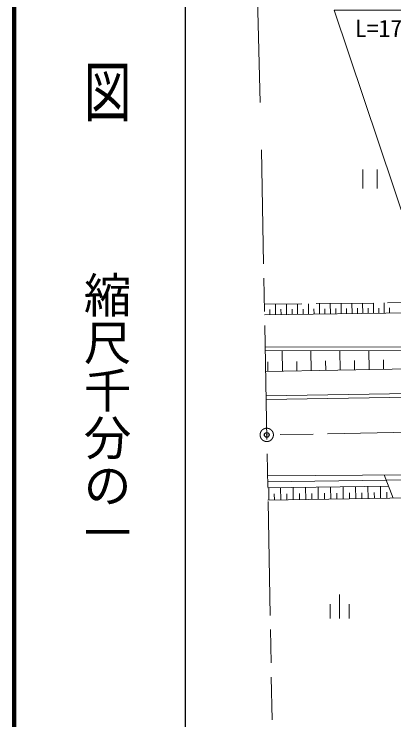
# Model space of a CAD drawing. Units: millimetres, scale not verified. Extents: x 40000 to 680000, y 20000 to 380000.
# Drawn here: x 40000 to 79996, y 243784 to 318072 of the extents above; entities that cross this region are included whole.
import ezdxf
from ezdxf.enums import TextEntityAlignment as Align

# ---------------------------------------------------------------- set-up
doc = ezdxf.new("R2010")
doc.units = ezdxf.units.MM
doc.header["$LTSCALE"] = 1000
doc.header["$PDMODE"] = 32
doc.header["$PDSIZE"] = 500
doc.linetypes.add('CHAIN', pattern=[18.5, 12, -1.5, 3.5, -1.5])
doc.linetypes.add('DASHED', pattern=[7.5, 6, -1.5])
for name, color, linetype, lineweight in [('M-BGD', 7, 'Continuous', 13), ('M-BMK', 2, 'CHAIN', 13), ('M-STR-HTXT', 7, 'Continuous', 13), ('M-TTL', 2, 'Continuous', 140), ('M-TTL-BAND', 7, 'Continuous', 25)]:
    doc.layers.add(name, color=color, linetype=linetype, lineweight=lineweight)
doc.layers.add('M-OTRS', color=6, linetype='Continuous')
doc.styles.add('@ＭＳ ゴシック', font='')
doc.styles.add('ＭＳ ゴシック', font='')
doc.styles.get('@ＭＳ ゴシック').set_extended_font_data('@MS Gothic')
doc.styles.get('ＭＳ ゴシック').set_extended_font_data('MS Gothic')

# ---------------------------------------------------------------- blocks, each defined once
blk = doc.blocks.new('荒地')
at = {"color": 7, "linetype": 'Continuous', "lineweight": 13}
for p, q in [((0, 0), (0, 2.5)), ((-1, 1.5), (-1, 0)), ((1, 1.5), (1, 0))]:
    blk.add_line(p, q, dxfattribs=at)
blk = doc.blocks.new('田')
at = {"color": 7, "linetype": 'Continuous', "lineweight": 13}
for p, q in [((-0.75, 2), (-0.75, 0)), ((0.75, 0), (0.75, 2))]:
    blk.add_line(p, q, dxfattribs=at)

msp = doc.modelspace()

# ---------------------------------------------------------------- linework, layer by layer
at = {"layer": 'M-BGD', "linetype": 'CHAIN'}
msp.add_line((66043, 303777), (67172, 243788), dxfattribs=at)
at = {"layer": 'M-BGD', "linetype": 'DASHED'}
for p, q in [((85309, 287742), (66348, 287539)), ((79188, 269018), (83317, 269078))]:
    msp.add_line(p, q, dxfattribs=at)
at = {"layer": 'M-BGD'}
for p, q in [((67528, 286434), (67511, 287552)), ((68694, 286451), (68678, 287564)), ((69855, 286469), (69839, 287577)), ((71012, 286486), (70995, 287589)), ((72163, 286503), (72147, 287601)), ((73310, 286520), (73294, 287614)), ((74452, 286537), (74436, 287626)), ((75590, 286554), (75573, 287638)), ((76722, 286571), (76706, 287650)), ((77850, 286587), (77834, 287662)), ((78973, 286604), (78957, 287674)), ((66943, 286425), (66934, 286985)), ((68111, 286443), (68103, 287000)), ((69275, 286460), (69267, 287015)), ((70434, 286477), (70425, 287030)), ((71588, 286494), (71580, 287045)), ((72737, 286511), (72729, 287059)), ((73881, 286528), (73873, 287074)), ((75021, 286545), (75013, 287089)), ((76156, 286562), (76148, 287103)), ((77286, 286579), (77278, 287118)), ((78412, 286596), (78404, 287132)), ((79533, 286613), (79525, 287146)), ((66369, 286417), (86733, 286720)), ((89345, 283069), (66433, 283029)), ((236903, 283411), (66481, 280463)), ((89565, 282670), (66441, 282629)), ((68255, 280494), (68218, 282632)), ((71297, 280546), (71261, 282638)), ((74340, 280599), (74304, 282643)), ((77382, 280652), (77347, 282648)), ((72819, 280573), (72801, 281576)), ((75861, 280625), (75843, 281629)), ((78903, 280678), (78886, 281681)), ((66734, 280467), (66717, 281471)), ((69776, 280520), (69759, 281524)), ((66530, 277893), (235907, 280802)), ((66537, 277493), (235931, 280402)), ((66688, 269465), (83429, 269607)), ((66700, 268838), (79188, 269018)), ((78976, 269569), (79922, 267115)), ((66712, 268192), (79436, 268376)), ((66839, 266913), (66820, 268193)), ((68075, 266932), (68056, 268212)), ((69394, 266952), (69375, 268231)), ((70712, 266973), (70693, 268250)), ((72029, 266993), (72009, 268269)), ((73344, 267013), (73325, 268288)), ((74658, 267034), (74639, 268307)), ((75971, 267054), (75952, 268326)), ((77283, 267074), (77263, 268345)), ((78593, 267094), (78573, 268363)), ((67415, 266922), (67405, 267562)), ((68735, 266942), (68725, 267582)), ((70053, 266962), (70044, 267601)), ((71371, 266983), (71361, 267621)), ((72687, 267003), (72677, 267641)), ((74001, 267023), (73992, 267660)), ((75315, 267044), (75305, 267680)), ((76627, 267064), (76617, 267699)), ((77938, 267084), (77928, 267719)), ((79247, 267104), (79238, 267739)), ((82908, 267161), (66737, 266911))]:
    msp.add_line(p, q, dxfattribs=at)
at = {"layer": 'M-BMK'}
msp.add_line((232982, 276914), (67307, 273796), dxfattribs=at)
msp.add_circle((66607, 273783), 700, dxfattribs=at)
at = {"layer": 'M-OTRS'}
msp.add_point((66607, 273783), dxfattribs=at)
at = {"layer": 'M-STR-HTXT'}
msp.add_line((65916, 308776), (65367, 330463), dxfattribs=at)
msp.add_lwpolyline([(87864, 276397), (73713, 318489), (101970, 318489)], dxfattribs=at)
at = {"layer": 'M-TTL'}
msp.add_line((40000, 380000), (40000, 20000), dxfattribs=at)
at = {"layer": 'M-TTL-BAND'}
msp.add_line((58000, 370000), (58000, 20000), dxfattribs=at)

# ---------------------------------------------------------------- block references
at = {"layer": 'M-BGD', "xscale": 1000, "yscale": 1000}
for name, p in [('田', (77478, 299700)), ('荒地', (74270, 254467))]:
    msp.add_blockref(name, p, dxfattribs=at)

# ---------------------------------------------------------------- texts
at = {"layer": 'M-STR-HTXT', "style": 'ＭＳ ゴシック'}
msp.add_text('L=17.0  W=1.0  H=0.9', height=1833, dxfattribs=at).set_placement((75882, 315104), align=Align.BOTTOM_LEFT)
at = {"layer": 'M-TTL-BAND', "style": '@ＭＳ ゴシック', "width": 1.4}
msp.add_text('平  面  図', height=3666, rotation=270, dxfattribs=at).set_placement((49777, 306475), align=Align.MIDDLE_RIGHT)
at = {"layer": 'M-TTL-BAND', "style": '@ＭＳ ゴシック'}
msp.add_text('縮尺千分の一', height=3666, rotation=270, dxfattribs=at).set_placement((49777, 261030), align=Align.MIDDLE_RIGHT)

doc.saveas('drawing.dxf')
